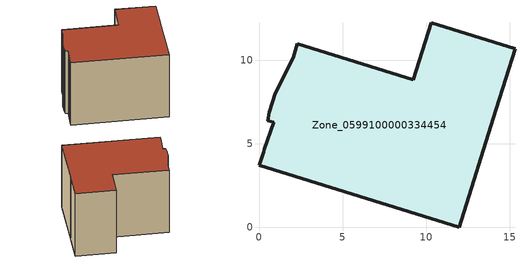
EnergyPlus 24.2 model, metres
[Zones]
Zone_0599100000334454
 floor ground (C_G): 0.88,6.29 0.54,6.39 0.61,6.9 0.97,8.03 2.04,10.15 2.29,10.98 9.24,8.85 10.3,12.26 15.32,10.69 14.19,7.1 14.17,7.01 11.98,0 0,3.73 0.28,4.52 0.3,4.69 z0
 wall outside (C_F): 10.3,12.26 9.24,8.85 2.29,10.98 2.04,10.15 0.97,8.03 0.61,6.9 0.54,6.39 0.88,6.29 0.3,4.69 0.28,4.52 0,3.73 11.98,0 14.17,7.01 14.19,7.1 15.32,10.69 10.3,12.26 z0:9.38
 roof outside (C_R): 14.19,7.1 15.32,10.69 10.3,12.26 9.24,8.85 2.29,10.98 2.04,10.15 0.97,8.03 0.61,6.9 0.54,6.39 0.88,6.29 0.3,4.69 0.28,4.52 0,3.73 11.98,0 14.17,7.01 z9.38
[BUILDING]
Pand.0599100000334454: North Axis=0; Terrain=City; Loads Convergence Tolerance Value=0.04; Temperature Convergence Tolerance Value=0.4; Solar Distribution=FullExterior; Maximum Number of Warmup Days=25; Minimum Number of Warmup Days=1
[Site:Location]
Rotterdam.The.Hague.AP_ZH_NLD Design_Conditions: Latitude=51.96; Longitude=4.45; Time Zone=1; Elevation=-4.5
[SITE:GROUNDTEMPERATURE:BUILDINGSURFACE]
18, 18, 18, 18, 18, 18, 18, 18, 18, 18, 18, 18
[MATERIAL] Thermal Absorptance=0.9; Solar Absorptance=0.7; Visible Absorptance=0.7
Name | Roughness | Thickness | Conductivity | Density | Specific Heat
G.D.1975-1991 | MediumSmooth | 0.15 | 0.288461 | 540 | 1210
F.D.1975-1991 | Rough | 0.3 | 0.230769 | 1920 | 840
R.D.1975-1991 | MediumRough | 0.2 | 0.153846 | 1500 | 1000
[CONSTRUCTION]
C_G: G.D.1975-1991
C_F: F.D.1975-1991
C_R: R.D.1975-1991
[ZONE]
Zone_0599100000334454: Type=1; Multiplier=1; Ceiling Height=Autocalculate; Volume=Autocalculate; Floor Area=autocalculate; Part of Total Floor Area=Yes
[ZONEINFILTRATION:DESIGNFLOWRATE]
Infil_Zone_0599100000334454: Zone or ZoneList or Space or SpaceList=Zone_0599100000334454; Schedule=AlwaysOn; Design Flow Rate Calculation Method=Flow/Area; Flow Rate per Floor Area=0.0042; Constant Term Coefficient=1; Temperature Term Coefficient=0; Velocity Term Coefficient=0; Velocity Squared Term Coefficient=0
[HVACTEMPLATE:ZONE:IDEALLOADSAIRSYSTEM]
Zone_0599100000334454: Maximum Heating Supply Air Temperature=50; Minimum Cooling Supply Air Temperature=13; Maximum Heating Supply Air Humidity Ratio=0.0156; Minimum Cooling Supply Air Humidity Ratio=0.0077; Heating Limit=NoLimit; Cooling Limit=NoLimit; Dehumidification Control Type=ConstantSensibleHeatRatio; Cooling Sensible Heat Ratio=0.7; Dehumidification Setpoint=60; Humidification Control Type=None; Humidification Setpoint=30; Outdoor Air Method=None; Outdoor Air Flow Rate per Person=0.00944; Outdoor Air Flow Rate per Zone Floor Area=0; Outdoor Air Flow Rate per Zone=0; Demand Controlled Ventilation Type=None; Outdoor Air Economizer Type=NoEconomizer; Heat Recovery Type=None; Sensible Heat Recovery Effectiveness=0.7; Latent Heat Recovery Effectiveness=0.65
[ZONECONTROL:THERMOSTAT]
ThermostatControl_Zone_0599100000334454: Zone or ZoneList=Zone_0599100000334454; Control Type Schedule=DualSetpointControlType; Control 1=Thermostat_Zone_0599100000334454; Temperature Difference Between Cutout And Setpoint=0
[THERMOSTATSETPOINT:DUALSETPOINT]
Thermostat_Zone_0599100000334454: Heating Setpoint Temperature Schedule=HeatingSetpoint_Zone_0599100000334454; Cooling Setpoint Temperature Schedule=CoolingSetpoint_Zone_0599100000334454
[SCHEDULE:COMPACT]
HeatingSetpoint_Zone_0599100000334454: Through: 12/31, For: AllDays, Until: 24:00, 21
CoolingSetpoint_Zone_0599100000334454: Through: 12/31, For: AllDays, Until: 24:00, 24
DualSetpointControlType: Through: 12/31, For: AllDays, Until: 24:00, 4
AlwaysOn: Through: 12/31, For: AllDays, Until: 24:00, 1
